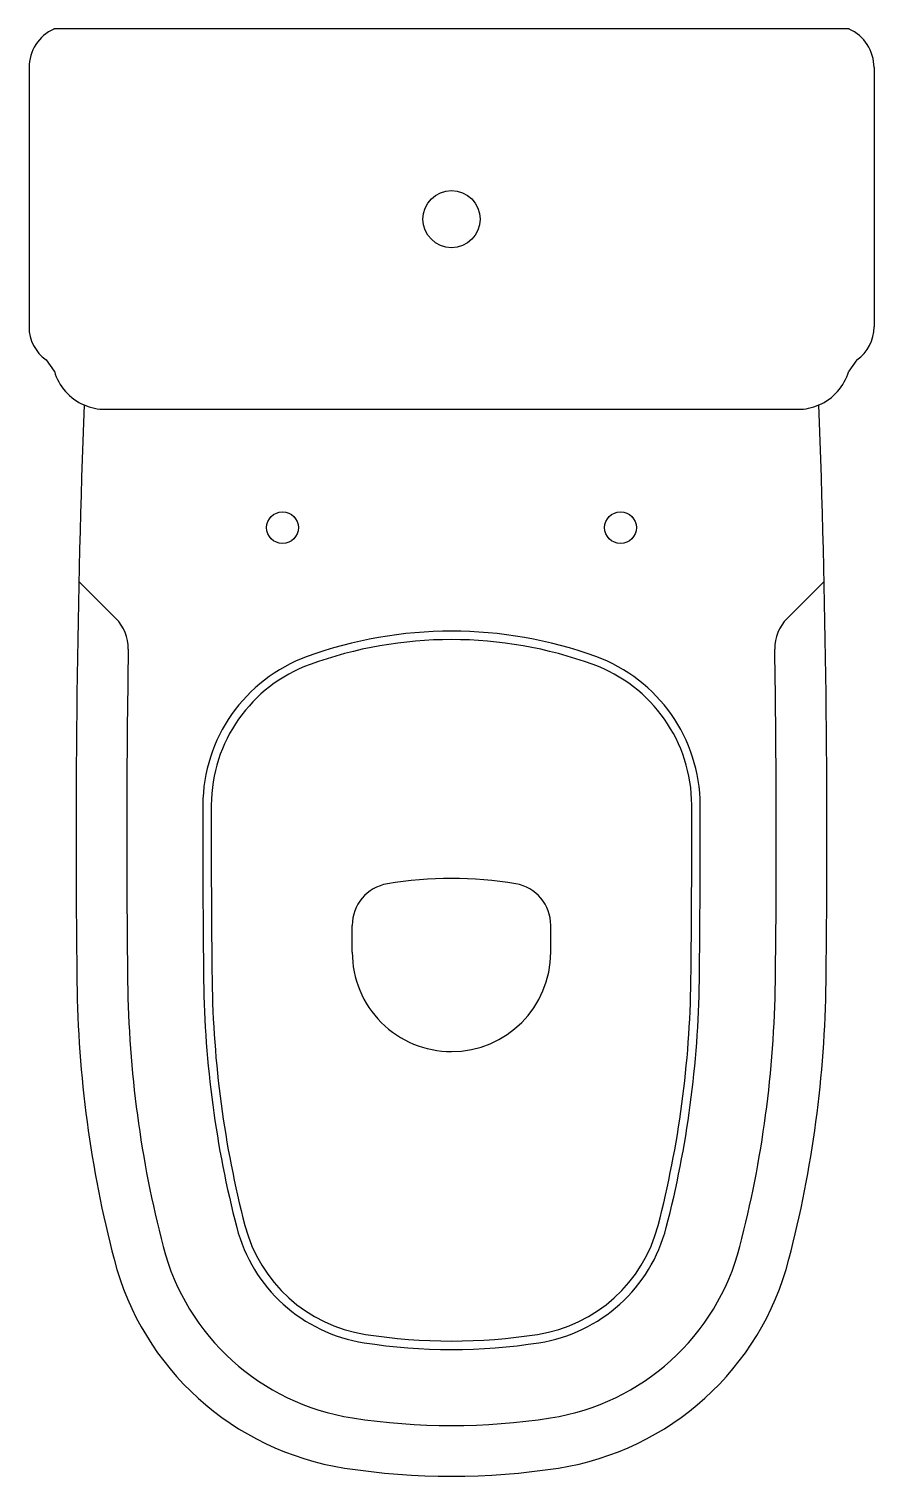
# Model space of a CAD drawing. Header units: millimetres. Extents: x 2275.43 to 2275.83, y 1742.364 to 1743.05.
import ezdxf

# ---------------------------------------------------------------- set-up
doc = ezdxf.new("R2010")
doc.units = ezdxf.units.MM

# ---------------------------------------------------------------- blocks, each defined once
blk = doc.blocks.new('2SAINDA')
at = {"color": 0, "linetype": 'ByBlock'}
for p, q in [((0.01823, 0.2), (0.141, 0.2)), ((0, 0.18823), (0, -0.18823)), ((0.15658, 0.19188), (0.16198, 0.18801)), ((0.279, 0.15887), (0.26147, 0.1764)), ((0.18, -0.164), (0.18, 0.164)), ((0.437, 0.047), (0.42429, 0.047)), ((0.437, -0.047), (0.42429, -0.047)), ((0.279, -0.15887), (0.26147, -0.1764)), ((0.15658, -0.19188), (0.16198, -0.18801)), ((0.01823, -0.2), (0.141, -0.2))]:
    blk.add_line(p, q, dxfattribs=at)
for centre, radius in [((0.236, 0.08), 0.0075), ((0.09, 0), 0.0135), ((0.09, 0), 0.0135), ((0.236, -0.08), 0.0075)]:
    blk.add_circle(centre, radius, dxfattribs=at)
for centre, radius, start, end in [((0.01823, 0.18), 0.02, 90, 155.69012), ((0.141, 0.181), 0.019, 34.93724, 90), ((0.155, 0.164), 0.025, 23.37762, 73.78478), ((0.38296, -5.32226), 5.5, 89.29054, 92.13617), ((0.155, 0.164), 0.025, 360, 23.37762), ((0.44425, -0.37264), 0.55, 75.4605, 89.29054), ((0.29314, 0.17301), 0.02, 225, 270.93637), ((0.54868, 0.03004), 0.134, 8.81618, 75.4605), ((0.38296, -5.32226), 5.476, 89.29054, 90.93637), ((0.44425, -0.37264), 0.526, 75.46051, 89.29054), ((0.54868, 0.03004), 0.11, 8.81618, 75.46052), ((0.36753, 0.04272), 0.075, 90.1648, 160.01601), ((0.38296, -5.32226), 5.44, 89.29054, 90.1648), ((0.44425, -0.37264), 0.49, 75.46051, 89.29054), ((0.36753, 0.04272), 0.071, 90.1648, 160.01601), ((0.38296, -5.32226), 5.436, 89.29054, 90.1648), ((0.44425, -0.37264), 0.486, 75.46051, 89.29054), ((0.54868, 0.03004), 0.07, 8.81618, 75.46052), ((0.54868, 0.03004), 0.074, 8.81618, 75.46052), ((0.485, 0), 0.2, 160.01601, 199.98399), ((0.485, 0), 0.196, 160.01601, 199.98399), ((0.355, 0), 0.33, 351.18382, 8.81618), ((0.42429, 0.027), 0.02, 90, 170.28485), ((0.437, 0), 0.047, 0, 90), ((0.355, 0), 0.27, 351.18382, 8.81618), ((0.355, 0), 0.306, 351.18382, 8.81618), ((0.355, 0), 0.266, 351.18382, 8.81618), ((0.582, 0), 0.18, 170.28485, 189.71515), ((0.437, 0), 0.047, 270, 0), ((0.42429, -0.027), 0.02, 189.71515, 270), ((0.54868, -0.03004), 0.07, 284.53948, 351.18382), ((0.54868, -0.03004), 0.074, 284.53948, 351.18382), ((0.54868, -0.03004), 0.11, 284.53948, 351.18382), ((0.54868, -0.03004), 0.134, 284.53948, 351.18382), ((0.36753, -0.04272), 0.075, 199.98399, 269.8352), ((0.36753, -0.04272), 0.071, 199.98399, 269.8352), ((0.44425, 0.37264), 0.486, 270.70946, 284.53949), ((0.44425, 0.37264), 0.49, 270.70946, 284.53949), ((0.38296, 5.32226), 5.436, 269.8352, 270.70946), ((0.38296, 5.32226), 5.44, 269.8352, 270.70946), ((0.44425, 0.37264), 0.526, 270.70946, 284.53949), ((0.29314, -0.17301), 0.02, 89.06363, 135), ((0.38296, 5.32226), 5.476, 269.06363, 270.70946), ((0.155, -0.164), 0.025, 336.62238, 0), ((0.44425, 0.37264), 0.55, 270.70946, 284.53949), ((0.155, -0.164), 0.025, 286.21522, 336.62238), ((0.38296, 5.32226), 5.5, 267.86383, 270.70946), ((0.01823, -0.18), 0.02, 204.30988, 270), ((0.141, -0.181), 0.019, 270, 325.06276)]:
    blk.add_arc(centre, radius, start, end, dxfattribs=at)

msp = doc.modelspace()

# ---------------------------------------------------------------- block references
at = {"rotation": 270}
msp.add_blockref('2SAINDA', (2275.63036, 1743.05012, -100), dxfattribs=at)

doc.saveas('drawing.dxf')
